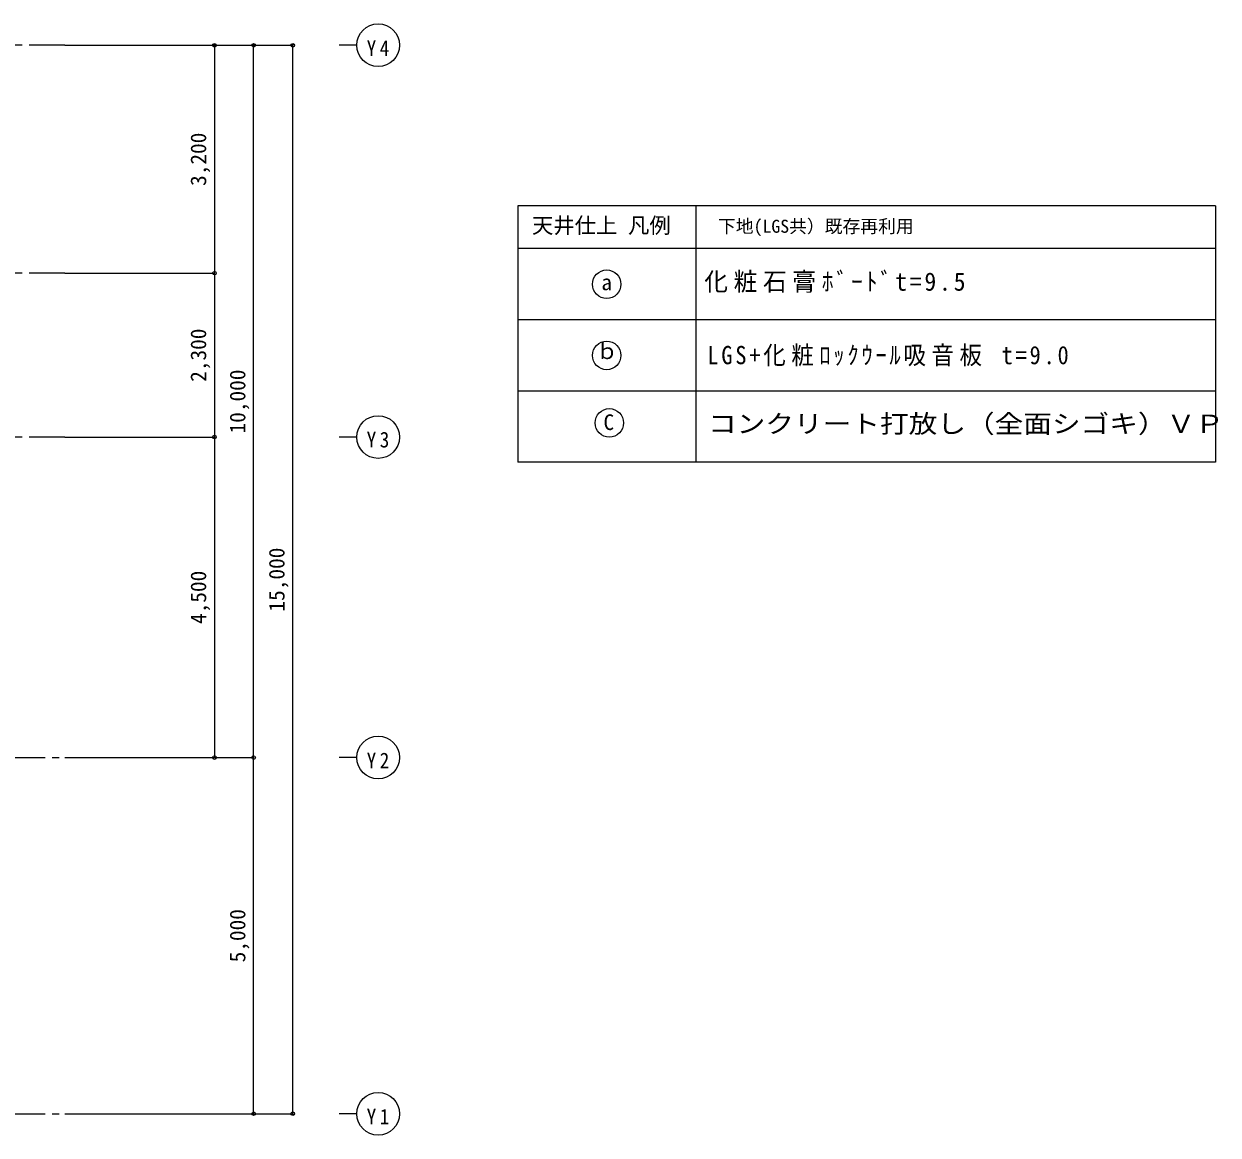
# Model space of a CAD drawing. Units: millimetres at full size, sheet at 1:100. Extents: x -20673 to 27051, y -14414 to 14793.
# Drawn here: x 10280 to 27051, y -7757 to 7843 of the extents above; entities that cross this region are included whole.
import ezdxf
from ezdxf.enums import TextEntityAlignment as Align

# ---------------------------------------------------------------- set-up
doc = ezdxf.new("R2010")
doc.units = ezdxf.units.MM
doc.header["$LTSCALE"] = 100
doc.header["$PDMODE"] = 32
doc.header["$PDSIZE"] = 50
doc.linetypes.add('CHAIN1', pattern=[8, 5, -1, 1, -1])
for name, color, linetype in [('6-1', 4, 'CHAIN1'), ('6-6', 7, 'Continuous'), ('C-0', 7, 'Continuous'), ('C-3', 3, 'Continuous'), ('C-6', 3, 'Continuous'), ('C-C', 3, 'Continuous'), ('C-E', 7, 'Continuous'), ('E-0', 7, 'Continuous')]:
    doc.layers.add(name, color=color, linetype=linetype)
doc.styles.add('ＭＳ ゴシック', font='')
doc.styles.get('ＭＳ ゴシック').set_extended_font_data('MS Gothic')

msp = doc.modelspace()

# ---------------------------------------------------------------- linework, layer by layer
at = {"layer": '6-1'}
for p, q in [((10856.2, 7543.3), (-15973.2, 7543.3)), ((10856.2, 4343.3), (-23.2, 4343.3)), ((10856.2, 2043.3), (2976.8, 2043.3)), ((-16323.2, -2456.7), (10856.2, -2456.7)), ((-16323.2, -7456.7), (10856.2, -7456.7))]:
    msp.add_line(p, q, dxfattribs=at)
at = {"layer": '6-6'}
for p, q in [((10856.2, 7543.3), (14056.2, 7543.3)), ((12956.2, 7543.3), (12956.2, 4343.3)), ((13506.2, -2456.7), (13506.2, 7543.3)), ((14056.2, -7456.7), (14056.2, 7543.3)), ((14956.2, 7543.3), (14706.2, 7543.3)), ((10856.2, 4343.3), (12956.2, 4343.3)), ((12956.2, 4343.3), (12956.2, 2043.3)), ((10856.2, 2043.3), (12956.2, 2043.3)), ((12956.2, 2043.3), (12956.2, -2456.7)), ((14956.2, 2043.3), (14706.2, 2043.3)), ((10856.2, -2456.7), (13506.2, -2456.7)), ((13506.2, -7456.7), (13506.2, -2456.7)), ((14956.2, -2456.7), (14706.2, -2456.7)), ((10856.2, -7456.7), (14056.2, -7456.7)), ((14956.2, -7456.7), (14706.2, -7456.7))]:
    msp.add_line(p, q, dxfattribs=at)
for centre in [(15256.2, 7543.3), (15256.2, 2043.3), (15256.2, -2456.7), (15256.2, -7456.7)]:
    msp.add_circle(centre, 300, dxfattribs=at)
for p in [(12956.2, 7543.3), (13506.2, 7543.3), (14056.2, 7543.3), (12956.2, 4343.3), (12956.2, 2043.3), (12956.2, -2456.7), (13506.2, -2456.7), (13506.2, -7456.7), (14056.2, -7456.7)]:
    msp.add_point(p, dxfattribs=at)
at = {"layer": 'C-0'}
for p, q in [((27014.8, 5288.8), (17214.8, 5288.8)), ((17214.8, 5288.8), (17214.8, 1688.8)), ((19714.8, 5288.8), (19714.8, 1688.8)), ((27014.8, 5288.8), (27014.8, 1688.8)), ((27014.8, 4688.8), (17214.8, 4688.8)), ((27014.8, 3688.8), (17214.8, 3688.8)), ((27014.8, 2688.8), (17214.8, 2688.8)), ((27014.8, 1688.8), (17214.8, 1688.8))]:
    msp.add_line(p, q, dxfattribs=at)
at = {"layer": 'C-0', "color": 3}
for centre in [(18464.8, 4188.8), (18464.8, 3188.8)]:
    msp.add_circle(centre, 200, dxfattribs=at)
at = {"layer": 'C-C'}
msp.add_circle((18501.6, 2241.6), 200, dxfattribs=at)

# ---------------------------------------------------------------- texts
at = {"layer": '6-6', "color": 3, "style": 'ＭＳ ゴシック'}
for s, p in [('3,200', (12906.2, 5568.3)), ('2,300', (12906.2, 2818.3)), ('10,000', (13456.2, 2093.3)), ('15,000', (14006.2, -406.7)), ('4,500', (12906.2, -581.7)), ('5,000', (13456.2, -5331.7))]:
    msp.add_text(s, height=219.9, rotation=90, dxfattribs=at).set_placement(p, align=Align.BOTTOM_LEFT)
at = {"layer": '6-6', "color": 3, "char_height": 219.9, "attachment_point": 7, "style": 'ＭＳ ゴシック'}
for s, insert in [('\\T1.36;\\W0.9;Y4', (15093.7, 7393.3)), ('\\T1.36;\\W0.9;Y3', (15093.7, 1893.3)), ('\\T1.36;\\W0.9;Y2', (15093.7, -2606.7)), ('\\T1.36;\\W0.9;Y1', (15093.7, -7606.7))]:
    msp.add_mtext(s, dxfattribs=dict(at, insert=insert))
at = {"layer": 'C-0', "style": 'ＭＳ ゴシック'}
for s, p in [('a', (18389.8, 4038.8)), ('ｂ', (18319.4, 3072.7))]:
    msp.add_text(s, height=219.9, dxfattribs=at).set_placement(p, align=Align.BOTTOM_LEFT)
at = {"layer": 'C-3', "insert": (19835.4, 4068.7), "char_height": 256.6, "attachment_point": 7, "style": 'ＭＳ ゴシック'}
msp.add_mtext('\\T1.24;\\W0.95;化粧石膏ﾎﾞｰﾄﾞt=9.5', dxfattribs=at)
at = {"layer": 'C-6', "style": 'ＭＳ ゴシック', "width": 1.15}
msp.add_text('コンクリート打放し（全面シゴキ）ＶＰ\u3000', height=256.6, dxfattribs=at).set_placement((19887.2, 2024.6), align=Align.BOTTOM_LEFT)
at = {"layer": 'C-6', "insert": (19878.4, 3036.4), "char_height": 256.6, "attachment_point": 7, "style": 'ＭＳ ゴシック'}
msp.add_mtext('\\T1.25;\\W0.9;LGS+化粧ﾛｯｸｳｰﾙ吸音板\\~t=9.0', dxfattribs=at)
at = {"layer": 'C-C', "color": 7, "style": 'ＭＳ ゴシック'}
msp.add_text('C', height=219.9, dxfattribs=at).set_placement((18419, 2075.7), align=Align.BOTTOM_LEFT)
at = {"layer": 'C-E', "style": 'ＭＳ ゴシック'}
msp.add_text('天井仕上 凡例', height=219.9, dxfattribs=at).set_placement((17414.8, 4838.8), align=Align.BOTTOM_LEFT)
at = {"layer": 'E-0', "color": 3, "style": 'ＭＳ ゴシック'}
msp.add_text('下地(LGS共）既存再利用', height=183.3, dxfattribs=at).set_placement((20027.6, 4855.8), align=Align.BOTTOM_LEFT)

doc.saveas('drawing.dxf')
